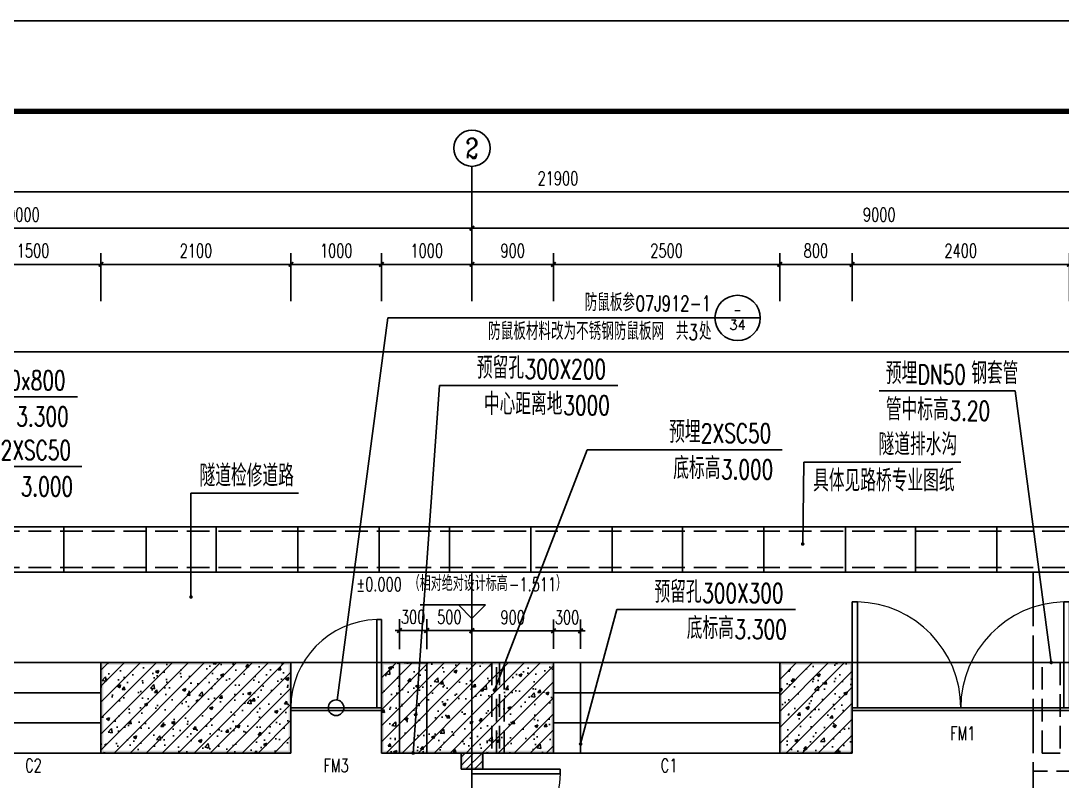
# Model space of a CAD drawing. Extents: x 45837 to 287007, y -98586 to 328021.
# Drawn here: x 136780 to 148285, y -17887 to -9486 of the extents above; entities that cross this region are included whole.
import ezdxf
from ezdxf.enums import TextEntityAlignment as Align

# ---------------------------------------------------------------- set-up
doc = ezdxf.new("R2010")
doc.units = 0
doc.header["$LTSCALE"] = 1000
doc.header["$MEASUREMENT"] = 0
doc.linetypes.add('DASH', pattern=[0.35, 0.25, -0.1])
doc.linetypes.add('W_P', pattern=[0.7, 0.6, -0.1])
for name, color, linetype in [('---GPS_废水管', 3, 'W_P'), ('AXIS', 3, 'Continuous'), ('AXIS_TEXT', 7, 'Continuous'), ('DIM_ELEV', 3, 'Continuous'), ('DIM_LEAD', 3, 'Continuous'), ('DOTE', 1, 'Continuous'), ('HIDE_B', 7, 'Continuous'), ('PUB_DIM', 3, 'Continuous'), ('PUB_HATCH', 8, 'Continuous'), ('PUB_TEXT', 7, 'Continuous'), ('PUB_WALL', 9, 'Continuous'), ('QQ', 8, 'Continuous'), ('WALL', 9, 'Continuous'), ('WINDOW', 4, 'Continuous'), ('WINDOW_TEXT', 7, 'Continuous'), ('图框', 7, 'Continuous')]:
    doc.layers.add(name, color=color, linetype=linetype)
doc.styles.add('_TCH_AXIS', font='COMPLEX', dxfattribs={"bigfont": 'GBCBIG'})
doc.styles.add('_TCH_DIM', font='SIMPLEX', dxfattribs={"bigfont": 'GBCBIG'})
doc.styles.add('_TCH_WINDOW', font='SIMPLEX', dxfattribs={"bigfont": 'GBCBIG'})
doc.styles.add('COMPLEX', font='COMPLEX')
doc.styles.add('DIM_FONT', font='SIMPLEX', dxfattribs={"width": 0.7, "bigfont": 'GBCBIG'})
doc.dimstyles.new('DIMN50', dxfattribs={"dimscale": 0.5, "dimtxt": 300, "dimasz": 100, "dimexe": 250, "dimexo": 300, "dimgap": 150, "dimtad": 1, "dimdec": 0, "dimzin": 0, "dimdsep": 46, "dimtxsty": 'DIM_FONT', "dimblk": 'ARCHTICK', "dimcen": 0.09, "dimclrt": 7, "dimazin": 2, "dimtfac": 1, "dimtdec": 0, "dimtix": 1, "dimtmove": 2, "dimatfit": 3, "dimldrblk": 'ARCHTICK', "dimfxl": 0, "dimtolj": 1, "dimtzin": 0, "dimarcsym": 0})
pattern_1 = [(45, (0, 0), (-88.38835, 88.38835), []), (50, (0, 0), (358.6301, -31.37607), [37.5, -412.5]), (355, (0, 0), (-69.3757, 376.0961), [30, -330]), (100.4514, (29.9, -2.6), (289.2547, 344.7198), [31.8701, -350.5711]), (46.1842, (0, 100), (533.6205, -82.7595), [56.25, -618.75]), (96.6356, (44.47, 93.1), (467.3314, 487.059), [47.8051, -525.8565]), (351.1842, (0, 100), (467.331, 487.0593), [45, -495]), (21, (50, 75), (298.4535, -201.30945), [37.5, -412.5]), (326, (50, 75), (121.6577, 362.575), [30, -330]), (71.4514, (74.87, 58.22), (420.1113, 161.26525), [31.8701, -350.5711]), (37.5, (0, 0), (6.07993, 166.44693), [0, -326, 0, -335, 0, -331.25]), (7.5, (0, 0), (131.53477, 197.20586), [0, -191, 0, -318.5, 0, -126.25]), (327.5, (-111.5, 0), (266.91122, -11.27744), [0, -125, 0, -390, 0, -517.5]), (317.5, (-161.5, 0), (291.5931, 50.0525), [0, -162.5, 0, -259, 0, -367.5])]

# ---------------------------------------------------------------- blocks, each defined once
blk = doc.blocks.new('_ArchTick')
at = {"color": 0, "linetype": 'ByBlock', "const_width": 0.4}
blk.add_lwpolyline([(-0.5, -0.5), (0.5, 0.5)], dxfattribs=at)
blk = doc.blocks.new('*D347')
at = {"layer": 'Defpoints', "color": 0}
for p in [(142664, -16227), (141764, -16577), (142664, -16577)]:
    blk.add_point(p, dxfattribs=at)
at = {"layer": 'PUB_DIM', "color": 0, "lineweight": -2}
for p, q in [((141764, -16427), (141764, -16102)), ((142664, -16427), (142664, -16102)), ((141764, -16227), (142664, -16227))]:
    blk.add_line(p, q, dxfattribs=at)
at = {"layer": 'PUB_DIM', "color": 0, "lineweight": -2, "xscale": 50, "yscale": 50, "zscale": 50, "rotation": 180}
blk.add_blockref('_ArchTick', (141764, -16227), dxfattribs=at)
at = {"layer": 'PUB_DIM', "color": 0, "lineweight": -2, "xscale": 50, "yscale": 50, "zscale": 50}
blk.add_blockref('_ArchTick', (142664, -16227), dxfattribs=at)
at = {"layer": 'PUB_DIM', "color": 7, "insert": (142214, -16077), "char_height": 150, "attachment_point": 5, "style": 'DIM_FONT'}
blk.add_mtext('\\A1;900', dxfattribs=at)
blk = doc.blocks.new('*D348')
at = {"layer": 'Defpoints', "color": 0}
for p in [(142964, -16227), (142664, -16577), (142964, -16577)]:
    blk.add_point(p, dxfattribs=at)
at = {"layer": 'PUB_DIM', "color": 0, "lineweight": -2}
for p, q in [((142664, -16427), (142664, -16102)), ((142964, -16427), (142964, -16102)), ((142664, -16227), (142614, -16227)), ((142664, -16227), (142964, -16227)), ((142964, -16227), (143014, -16227))]:
    blk.add_line(p, q, dxfattribs=at)
at = {"layer": 'PUB_DIM', "color": 0, "lineweight": -2, "xscale": 50, "yscale": 50, "zscale": 50}
blk.add_blockref('_ArchTick', (142664, -16227), dxfattribs=at)
at = {"layer": 'PUB_DIM', "color": 0, "lineweight": -2, "xscale": 50, "yscale": 50, "zscale": 50, "rotation": 180}
blk.add_blockref('_ArchTick', (142964, -16227), dxfattribs=at)
at = {"layer": 'PUB_DIM', "color": 7, "insert": (142814, -16077), "char_height": 150, "attachment_point": 5, "style": 'DIM_FONT'}
blk.add_mtext('\\A1;300', dxfattribs=at)
blk = doc.blocks.new('*D432')
at = {"layer": 'Defpoints', "color": 0}
for p in [(141264, -16223), (140964, -16578), (141264, -16578)]:
    blk.add_point(p, dxfattribs=at)
at = {"layer": 'PUB_DIM', "color": 0, "lineweight": -2}
for p, q in [((140964, -16428), (140964, -16097)), ((141264, -16428), (141264, -16097)), ((140964, -16222), (140914, -16222)), ((140964, -16222), (141264, -16223)), ((141264, -16223), (141314, -16223))]:
    blk.add_line(p, q, dxfattribs=at)
at = {"layer": 'PUB_DIM', "color": 0, "lineweight": -2, "xscale": 50, "yscale": 50, "zscale": 50}
for p, rotation in [((140964, -16222), 359.9890021412232), ((141264, -16223), 179.9890021412232)]:
    blk.add_blockref('_ArchTick', p, dxfattribs=dict(at, rotation=rotation))
at = {"layer": 'PUB_DIM', "color": 7, "insert": (141114, -16072), "char_height": 150, "attachment_point": 5, "rotation": 359.989, "style": 'DIM_FONT'}
blk.add_mtext('\\A1;300', dxfattribs=at)
blk = doc.blocks.new('*D433')
at = {"layer": 'Defpoints', "color": 0}
for p in [(141764, -16223), (141264, -16578), (141764, -16578)]:
    blk.add_point(p, dxfattribs=at)
at = {"layer": 'PUB_DIM', "color": 0, "lineweight": -2}
for p, q in [((141264, -16428), (141264, -16097)), ((141764, -16428), (141764, -16098)), ((141264, -16222), (141764, -16223))]:
    blk.add_line(p, q, dxfattribs=at)
at = {"layer": 'PUB_DIM', "color": 0, "lineweight": -2, "xscale": 50, "yscale": 50, "zscale": 50}
for p, rotation in [((141264, -16222), 179.9890021412228), ((141764, -16223), 359.9890021412228)]:
    blk.add_blockref('_ArchTick', p, dxfattribs=dict(at, rotation=rotation))
at = {"layer": 'PUB_DIM', "color": 7, "insert": (141514, -16073), "char_height": 150, "attachment_point": 5, "rotation": 359.989, "style": 'DIM_FONT'}
blk.add_mtext('\\A1;500', dxfattribs=at)
blk = doc.blocks.new('*D471')
at = {"layer": 'AXIS', "color": 0, "lineweight": -2}
for p, q in [((136165, -12584), (136165, -12052)), ((137665, -12584), (137665, -12052)), ((136165, -12177), (137665, -12177))]:
    blk.add_line(p, q, dxfattribs=at)
at = {"layer": 'Defpoints', "color": 0}
for p in [(137665, -12177), (136165, -12734), (137665, -12734)]:
    blk.add_point(p, dxfattribs=at)
at = {"layer": 'AXIS', "color": 0, "lineweight": -2, "xscale": 50, "yscale": 50, "zscale": 50, "rotation": 180}
blk.add_blockref('_ArchTick', (136165, -12177), dxfattribs=at)
at = {"layer": 'AXIS', "color": 0, "lineweight": -2, "xscale": 50, "yscale": 50, "zscale": 50}
blk.add_blockref('_ArchTick', (137665, -12177), dxfattribs=at)
at = {"layer": 'AXIS', "color": 7, "insert": (136915, -12027), "char_height": 150, "attachment_point": 5, "style": 'DIM_FONT'}
blk.add_mtext('\\A1;1500', dxfattribs=at)
blk = doc.blocks.new('*D472')
at = {"layer": 'AXIS', "color": 0, "lineweight": -2}
for p, q in [((137665, -12584), (137665, -12052)), ((139764, -12584), (139764, -12052)), ((137665, -12177), (139764, -12177))]:
    blk.add_line(p, q, dxfattribs=at)
at = {"layer": 'Defpoints', "color": 0}
for p in [(139764, -12177), (137665, -12734), (139764, -12734)]:
    blk.add_point(p, dxfattribs=at)
at = {"layer": 'AXIS', "color": 0, "lineweight": -2, "xscale": 50, "yscale": 50, "zscale": 50, "rotation": 180}
blk.add_blockref('_ArchTick', (137665, -12177), dxfattribs=at)
at = {"layer": 'AXIS', "color": 0, "lineweight": -2, "xscale": 50, "yscale": 50, "zscale": 50}
blk.add_blockref('_ArchTick', (139764, -12177), dxfattribs=at)
at = {"layer": 'AXIS', "color": 7, "insert": (138715, -12027), "char_height": 150, "attachment_point": 5, "style": 'DIM_FONT'}
blk.add_mtext('\\A1;2100', dxfattribs=at)
blk = doc.blocks.new('*D473')
at = {"layer": 'AXIS', "color": 0, "lineweight": -2}
for p, q in [((139764, -12584), (139764, -12052)), ((140764, -12584), (140764, -12052)), ((139764, -12177), (140764, -12177))]:
    blk.add_line(p, q, dxfattribs=at)
at = {"layer": 'Defpoints', "color": 0}
for p in [(140764, -12177), (139764, -12734), (140764, -12734)]:
    blk.add_point(p, dxfattribs=at)
at = {"layer": 'AXIS', "color": 0, "lineweight": -2, "xscale": 50, "yscale": 50, "zscale": 50, "rotation": 180}
blk.add_blockref('_ArchTick', (139764, -12177), dxfattribs=at)
at = {"layer": 'AXIS', "color": 0, "lineweight": -2, "xscale": 50, "yscale": 50, "zscale": 50}
blk.add_blockref('_ArchTick', (140764, -12177), dxfattribs=at)
at = {"layer": 'AXIS', "color": 7, "insert": (140264, -12027), "char_height": 150, "attachment_point": 5, "style": 'DIM_FONT'}
blk.add_mtext('\\A1;1000', dxfattribs=at)
blk = doc.blocks.new('*D474')
at = {"layer": 'AXIS', "color": 0, "lineweight": -2}
for p, q in [((140764, -12584), (140764, -12052)), ((141764, -12584), (141764, -12052)), ((140764, -12177), (141764, -12177))]:
    blk.add_line(p, q, dxfattribs=at)
at = {"layer": 'Defpoints', "color": 0}
for p in [(141764, -12177), (140764, -12734), (141764, -12734)]:
    blk.add_point(p, dxfattribs=at)
at = {"layer": 'AXIS', "color": 0, "lineweight": -2, "xscale": 50, "yscale": 50, "zscale": 50, "rotation": 180}
blk.add_blockref('_ArchTick', (140764, -12177), dxfattribs=at)
at = {"layer": 'AXIS', "color": 0, "lineweight": -2, "xscale": 50, "yscale": 50, "zscale": 50}
blk.add_blockref('_ArchTick', (141764, -12177), dxfattribs=at)
at = {"layer": 'AXIS', "color": 7, "insert": (141264, -12027), "char_height": 150, "attachment_point": 5, "style": 'DIM_FONT'}
blk.add_mtext('\\A1;1000', dxfattribs=at)
blk = doc.blocks.new('*D475')
at = {"layer": 'AXIS', "color": 0, "lineweight": -2}
for p, q in [((141764, -12584), (141764, -12052)), ((142664, -12584), (142664, -12052)), ((141764, -12177), (142664, -12177))]:
    blk.add_line(p, q, dxfattribs=at)
at = {"layer": 'Defpoints', "color": 0}
for p in [(142664, -12177), (141764, -12734), (142664, -12734)]:
    blk.add_point(p, dxfattribs=at)
at = {"layer": 'AXIS', "color": 0, "lineweight": -2, "xscale": 50, "yscale": 50, "zscale": 50, "rotation": 180}
blk.add_blockref('_ArchTick', (141764, -12177), dxfattribs=at)
at = {"layer": 'AXIS', "color": 0, "lineweight": -2, "xscale": 50, "yscale": 50, "zscale": 50}
blk.add_blockref('_ArchTick', (142664, -12177), dxfattribs=at)
at = {"layer": 'AXIS', "color": 7, "insert": (142214, -12027), "char_height": 150, "attachment_point": 5, "style": 'DIM_FONT'}
blk.add_mtext('\\A1;900', dxfattribs=at)
blk = doc.blocks.new('*D476')
at = {"layer": 'AXIS', "color": 0, "lineweight": -2}
for p, q in [((142664, -12584), (142664, -12052)), ((145164, -12584), (145164, -12052)), ((142664, -12177), (145164, -12177))]:
    blk.add_line(p, q, dxfattribs=at)
at = {"layer": 'Defpoints', "color": 0}
for p in [(145164, -12177), (142664, -12734), (145164, -12734)]:
    blk.add_point(p, dxfattribs=at)
at = {"layer": 'AXIS', "color": 0, "lineweight": -2, "xscale": 50, "yscale": 50, "zscale": 50, "rotation": 180}
blk.add_blockref('_ArchTick', (142664, -12177), dxfattribs=at)
at = {"layer": 'AXIS', "color": 0, "lineweight": -2, "xscale": 50, "yscale": 50, "zscale": 50}
blk.add_blockref('_ArchTick', (145164, -12177), dxfattribs=at)
at = {"layer": 'AXIS', "color": 7, "insert": (143914, -12027), "char_height": 150, "attachment_point": 5, "style": 'DIM_FONT'}
blk.add_mtext('\\A1;2500', dxfattribs=at)
blk = doc.blocks.new('*D477')
at = {"layer": 'AXIS', "color": 0, "lineweight": -2}
for p, q in [((145164, -12584), (145164, -12052)), ((145964, -12584), (145964, -12052)), ((145164, -12177), (145964, -12177))]:
    blk.add_line(p, q, dxfattribs=at)
at = {"layer": 'Defpoints', "color": 0}
for p in [(145964, -12177), (145164, -12734), (145964, -12734)]:
    blk.add_point(p, dxfattribs=at)
at = {"layer": 'AXIS', "color": 0, "lineweight": -2, "xscale": 50, "yscale": 50, "zscale": 50, "rotation": 180}
blk.add_blockref('_ArchTick', (145164, -12177), dxfattribs=at)
at = {"layer": 'AXIS', "color": 0, "lineweight": -2, "xscale": 50, "yscale": 50, "zscale": 50}
blk.add_blockref('_ArchTick', (145964, -12177), dxfattribs=at)
at = {"layer": 'AXIS', "color": 7, "insert": (145564, -12027), "char_height": 150, "attachment_point": 5, "style": 'DIM_FONT'}
blk.add_mtext('\\A1;800', dxfattribs=at)
blk = doc.blocks.new('*D478')
at = {"layer": 'AXIS', "color": 0, "lineweight": -2}
for p, q in [((145964, -12584), (145964, -12052)), ((148364, -12584), (148364, -12052)), ((145964, -12177), (148364, -12177))]:
    blk.add_line(p, q, dxfattribs=at)
at = {"layer": 'Defpoints', "color": 0}
for p in [(148364, -12177), (145964, -12734), (148364, -12734)]:
    blk.add_point(p, dxfattribs=at)
at = {"layer": 'AXIS', "color": 0, "lineweight": -2, "xscale": 50, "yscale": 50, "zscale": 50, "rotation": 180}
blk.add_blockref('_ArchTick', (145964, -12177), dxfattribs=at)
at = {"layer": 'AXIS', "color": 0, "lineweight": -2, "xscale": 50, "yscale": 50, "zscale": 50}
blk.add_blockref('_ArchTick', (148364, -12177), dxfattribs=at)
at = {"layer": 'AXIS', "color": 7, "insert": (147164, -12027), "char_height": 150, "attachment_point": 5, "style": 'DIM_FONT'}
blk.add_mtext('\\A1;2400', dxfattribs=at)
blk = doc.blocks.new('*D493')
at = {"layer": 'AXIS', "color": 0, "lineweight": -2}
for p, q in [((131764, -12184), (131764, -11652)), ((141764, -12184), (141764, -11652)), ((131764, -11777), (141764, -11777))]:
    blk.add_line(p, q, dxfattribs=at)
at = {"layer": 'Defpoints', "color": 0}
for p in [(141764, -11777), (131764, -12334), (141764, -12334)]:
    blk.add_point(p, dxfattribs=at)
at = {"layer": 'AXIS', "color": 0, "lineweight": -2, "xscale": 50, "yscale": 50, "zscale": 50, "rotation": 180}
blk.add_blockref('_ArchTick', (131764, -11777), dxfattribs=at)
at = {"layer": 'AXIS', "color": 0, "lineweight": -2, "xscale": 50, "yscale": 50, "zscale": 50}
blk.add_blockref('_ArchTick', (141764, -11777), dxfattribs=at)
at = {"layer": 'AXIS', "color": 7, "insert": (136764, -11627), "char_height": 150, "attachment_point": 5, "style": 'DIM_FONT'}
blk.add_mtext('\\A1;10000', dxfattribs=at)
blk = doc.blocks.new('*D494')
at = {"layer": 'AXIS', "color": 0, "lineweight": -2}
for p, q in [((141764, -12184), (141764, -11652)), ((150764, -12184), (150764, -11652)), ((141764, -11777), (150764, -11777))]:
    blk.add_line(p, q, dxfattribs=at)
at = {"layer": 'Defpoints', "color": 0}
for p in [(150764, -11777), (141764, -12334), (150764, -12334)]:
    blk.add_point(p, dxfattribs=at)
at = {"layer": 'AXIS', "color": 0, "lineweight": -2, "xscale": 50, "yscale": 50, "zscale": 50, "rotation": 180}
blk.add_blockref('_ArchTick', (141764, -11777), dxfattribs=at)
at = {"layer": 'AXIS', "color": 0, "lineweight": -2, "xscale": 50, "yscale": 50, "zscale": 50}
blk.add_blockref('_ArchTick', (150764, -11777), dxfattribs=at)
at = {"layer": 'AXIS', "color": 7, "insert": (146264, -11627), "char_height": 150, "attachment_point": 5, "style": 'DIM_FONT'}
blk.add_mtext('\\A1;9000', dxfattribs=at)
blk = doc.blocks.new('*D496')
at = {"layer": 'AXIS', "color": 0, "lineweight": -2}
for p, q in [((131764, -12034), (131764, -11252)), ((153664, -12034), (153664, -11252)), ((131764, -11377), (153664, -11377))]:
    blk.add_line(p, q, dxfattribs=at)
at = {"layer": 'Defpoints', "color": 0}
for p in [(153664, -11377), (131764, -12184), (153664, -12184)]:
    blk.add_point(p, dxfattribs=at)
at = {"layer": 'AXIS', "color": 0, "lineweight": -2, "xscale": 50, "yscale": 50, "zscale": 50, "rotation": 180}
blk.add_blockref('_ArchTick', (131764, -11377), dxfattribs=at)
at = {"layer": 'AXIS', "color": 0, "lineweight": -2, "xscale": 50, "yscale": 50, "zscale": 50}
blk.add_blockref('_ArchTick', (153664, -11377), dxfattribs=at)
at = {"layer": 'AXIS', "color": 7, "insert": (142714, -11227), "char_height": 150, "attachment_point": 5, "style": 'DIM_FONT'}
blk.add_mtext('\\A1;21900', dxfattribs=at)
blk = doc.blocks.new('_AXISO')
blk.add_circle((0, 0), 0.5)
at = {"layer": 'AXIS_TEXT', "style": 'COMPLEX', "width": 1.041667}
blk.add_attdef('A', text='', height=0.56, dxfattribs=at).set_placement((-0.25, -0.28), (0.25, -0.28), align=Align.FIT)
blk = doc.blocks.new('$DorLib2D$00000001')
for p, q in [((0.45, 0.975), (0.5, 0.975)), ((0.45, 0), (0.45, 0.975)), ((0.5, 0), (0.5, 0.975)), ((0.5, 0), (0.45, 0))]:
    blk.add_line(p, q)
at = {"lineweight": 13}
blk.add_arc((0.475, 0), 0.975, 91.4693, 180, dxfattribs=at)
blk = doc.blocks.new('$DorLib2D$00000002')
for p, q in [((-0.5, 0), (-0.5, 0.4875)), ((-0.475, 0.4875), (-0.5, 0.4875)), ((-0.475, 0), (-0.475, 0.4875)), ((0.475, 0), (0.475, 0.4875)), ((0.475, 0.4875), (0.5, 0.4875)), ((0.5, 0), (0.5, 0.4875)), ((-0.5, 0), (-0.475, 0)), ((0.5, 0), (0.475, 0))]:
    blk.add_line(p, q)
at = {"lineweight": 13}
for centre, start, end in [((-0.4875, 0), 0, 88.5307), ((0.4875, 0), 91.4693, 180)]:
    blk.add_arc(centre, 0.4875, start, end, dxfattribs=at)
blk = doc.blocks.new('$TCHSYS$WIN2D')
for p, q in [((-0.5, 0.5), (0.5, 0.5)), ((-0.5, 0.5), (-0.5, -0.5)), ((0.5, 0.5), (0.5, -0.5)), ((0.5, 0.1667), (-0.5, 0.1667)), ((0.5, -0.1667), (-0.5, -0.1667)), ((-0.5, -0.5), (0.5, -0.5))]:
    blk.add_line(p, q)

msp = doc.modelspace()

# ---------------------------------------------------------------- hatches: boundary and pattern name
at = {"layer": 'PUB_HATCH'}
h = msp.add_hatch(dxfattribs=at)
h.set_pattern_fill('钢筋混凝土', color=256, scale=50, style=0)
h.set_pattern_definition(pattern_1)
h.paths.add_polyline_path([(139763.1, -16576.3), (137664.7, -16576.3), (137664.7, -17576.3), (139763.1, -17576.3)])
h = msp.add_hatch(dxfattribs=at)
h.set_pattern_fill('钢筋混凝土', color=256, scale=50, style=0)
h.set_pattern_definition(pattern_1)
h.paths.add_polyline_path([(141764.3, -17576.3), (141764.3, -16576.3), (140763.1, -16576.3), (140763.1, -17576.3)])
h = msp.add_hatch(dxfattribs=at)
h.set_pattern_fill('钢筋混凝土', color=256, scale=50, style=0)
h.set_pattern_definition(pattern_1)
h.paths.add_polyline_path([(141764.3, -16576.3), (141764.3, -17576.3), (142664.2, -17576.3), (142664.2, -16576.3)])
h = msp.add_hatch(dxfattribs=at)
h.set_pattern_fill('钢筋混凝土', color=256, scale=50, style=0)
h.set_pattern_definition(pattern_1)
h.paths.add_polyline_path([(145964.2, -16576.3), (145164.2, -16576.3), (145164.2, -17576.3), (145964.2, -17576.3)])
h = msp.add_hatch(dxfattribs=at)
h.set_pattern_fill('普通砖', color=256, scale=50, style=0)
h.set_pattern_definition([(45, (0, 47.75), (-47.0226, 47.0226), [])])
h.paths.add_polyline_path([(141884.3, -17576.3), (141644.3, -17576.3), (141644.3, -17756.5), (141884.3, -17756.5)])
at = {"layer": 'PUB_WALL'}
for points in [[(139763.1, -16576.3), (137664.7, -16576.3), (137689.7, -16601.3), (139738.1, -16601.3)], [(137664.7, -16576.3), (137664.7, -17576.3), (137689.7, -17551.3), (137689.7, -16601.3)], [(139763.1, -17576.3), (139763.1, -16576.3), (139738.1, -16601.3), (139738.1, -17551.3)], [(141764.3, -16576.3), (140763.1, -16576.3), (140788.1, -16601.3), (141764.3, -16601.3)], [(140763.1, -16576.3), (140763.1, -17576.3), (140788.1, -17551.3), (140788.1, -16601.3)], [(142664.2, -16576.3), (141764.3, -16576.3), (141764.3, -16601.3), (142639.2, -16601.3)], [(142664.2, -17576.3), (142664.2, -16576.3), (142639.2, -16601.3), (142639.2, -17551.3)], [(145964.2, -16576.3), (145164.2, -16576.3), (145189.2, -16601.3), (145939.2, -16601.3)], [(145164.2, -16576.3), (145164.2, -17576.3), (145189.2, -17551.3), (145189.2, -16601.3)], [(145964.2, -17576.3), (145964.2, -16576.3), (145939.2, -16601.3), (145939.2, -17551.3)], [(137664.7, -17576.3), (139763.1, -17576.3), (139738.1, -17551.3), (137689.7, -17551.3)], [(140763.1, -17576.3), (141764.3, -17576.3), (141764.3, -17551.3), (140788.1, -17551.3)], [(141644.3, -17576.3), (141644.3, -17756.5), (141669.3, -17731.5), (141669.3, -17576.3)], [(141764.3, -17576.3), (142664.2, -17576.3), (142639.2, -17551.3), (141764.3, -17551.3)], [(141884.3, -17756.5), (141884.3, -17576.3), (141859.3, -17576.3), (141859.3, -17731.5)], [(145164.2, -17576.3), (145964.2, -17576.3), (145939.2, -17551.3), (145189.2, -17551.3)], [(141644.3, -17756.5), (141884.3, -17756.5), (141859.3, -17731.5), (141669.3, -17731.5)]]:
    msp.add_hatch(color=256, dxfattribs=at).paths.add_polyline_path(points)

# ---------------------------------------------------------------- linework, layer by layer
at = {"layer": '---GPS_废水管'}
for p, q in [((147964.2, -15576.3), (147964.2, -17776.3, -400)), ((147964.2, -17776.3, -400), (147964.2, -18072.6, -400)), ((148821.6, -17776.3, -400), (147964.2, -17776.3, -400))]:
    msp.add_line(p, q, dxfattribs=at)
for p, q in [((142664.1, -17576.7), (142664.2, -16576.7)), ((142964.1, -17576.7), (142964.2, -16576.7)), ((140763.1, -17076.3), (139763.1, -17076.3)), ((140763.1, -17106.3), (139763.1, -17106.3)), ((148364.2, -17076.3), (145964.2, -17076.3)), ((148364.2, -17106.3), (145964.2, -17106.3))]:
    msp.add_line(p, q)
msp.add_lwpolyline([(140964.3, -16576.3), (141264.3, -16576.3), (141264.3, -17576.3), (140964.3, -17576.3)], close=True)
at = {"linetype": 'DASH'}
for points in [[(140964.3, -17578.1), (141264.3, -17578.1), (141264.3, -16578.1), (140964.3, -16578.1)], [(141984.3, -17576.3), (142034.3, -17576.3), (142034.3, -16576.3), (141984.3, -16576.3)], [(142068.6, -17576.3), (142118.6, -17576.3), (142118.6, -16576.3), (142068.6, -16576.3)], [(148064.2, -16576.3), (148264.2, -16576.3), (148264.2, -17576.3), (148064.2, -17576.3)]]:
    msp.add_lwpolyline(points, close=True, dxfattribs=at)
at = {"layer": 'AXIS'}
msp.add_line((141764.3, -12333.6), (141764.3, -11094), dxfattribs=at)
at = {"layer": 'DIM_ELEV'}
for p, q in [((141914.3, -15938.8), (141190.8, -15938.8)), ((141764.3, -16088.8), (141614.3, -15938.8)), ((141764.3, -16088.8), (141914.3, -15938.8))]:
    msp.add_line(p, q, dxfattribs=at)
at = {"layer": 'DIM_LEAD'}
for p, q in [((140274.4, -16991.1), (140835.9, -12768.8)), ((140835.9, -12768.8), (144448.6, -12768.8)), ((144948.6, -12768.8), (144448.6, -12768.8)), ((141114.3, -17576.3), (141403.6, -13515.6)), ((141403.6, -13515.6), (143376.9, -13515.6)), ((147764.9, -13575.4), (146261.8, -13575.4)), ((148164.2, -16576.3), (147764.9, -13575.4)), ((134759.3, -13639.9), (137404.7, -13639.9)), ((142011.7, -16881.6), (143035.9, -14224.9)), ((143035.9, -14224.9), (145189.6, -14224.9)), ((145418.2, -15266.6), (145430.7, -14361.6)), ((145430.7, -14361.6), (147163.9, -14361.6)), ((135299.4, -14412.2), (137453.1, -14412.2)), ((138659.7, -15852.8), (138659.7, -14706.6)), ((138659.7, -14706.6), (139848.1, -14706.6)), ((142964.1, -17476.7), (143365.5, -15991.4)), ((143365.5, -15991.4), (145338.8, -15991.4))]:
    msp.add_line(p, q, dxfattribs=at)
at = {"layer": 'DIM_LEAD', "const_width": 20}
for points in [[(145418, -15276.6, 1), (145418.3, -15256.6, 1)], [(138659.7, -15862.8, 1), (138659.7, -15842.8, 1)], [(148165.5, -16586.2, 1), (148162.8, -16566.4, 1)], [(142008.1, -16890.9, 1), (142015.3, -16872.2, 1)], [(142961.5, -17486.4, 1), (142966.7, -17467.1, 1)], [(141113.6, -17586.3, 1), (141115, -17566.3, 1)]]:
    msp.add_lwpolyline(points, format="xyb", close=True, dxfattribs=at)
at = {"layer": 'DIM_LEAD'}
for centre, radius in [((144698.6, -12768.8), 250), ((140263.1, -17076.3), 86)]:
    msp.add_circle(centre, radius, dxfattribs=at)
at = {"layer": 'DOTE'}
for p, q in [((141764.3, -23076.3), (141764.3, -15576.3)), ((151064.3, -16576.3), (131464.3, -16576.3))]:
    msp.add_line(p, q, dxfattribs=at)
at = {"layer": 'HIDE_B', "flags": 128}
msp.add_lwpolyline([(122268.6, -37186.1), (122268.6, -37186.1), (122268.6, -37186.1), (122268.6, -10486.1), (122268.6, -10486.1), (122268.6, -10486.1), (160268.6, -10486.1), (160268.6, -10486.1), (160268.6, -10486.1), (160268.6, -10486.1), (160268.6, -10486.1), (160268.6, -10486.1), (160268.6, -37186.1), (160268.6, -37186.1), (122268.6, -37186.1)], close=True, dxfattribs=at)
at = {"layer": 'QQ'}
for p, q in [((150764.3, -13144), (131764.3, -13144)), ((150764.3, -15076.3), (131764.3, -15076.3)), ((137256.3, -15076.3), (137256.3, -15576.3)), ((138164.3, -15076.3), (138164.3, -15576.3)), ((138164.3, -15076.3), (138164.3, -15576.3)), ((138939.3, -15076.3), (138939.3, -15576.3)), ((139839.3, -15076.3), (139839.3, -15576.3)), ((140739.3, -15076.3), (140739.3, -15576.3)), ((140739.3, -15076.3), (140739.3, -15576.3)), ((141514.3, -15076.3), (141514.3, -15576.3)), ((142414.3, -15076.3), (142414.3, -15576.3)), ((143314.3, -15076.3), (143314.3, -15576.3)), ((143314.3, -15076.3), (143314.3, -15576.3)), ((144089.3, -15076.3), (144089.3, -15576.3)), ((144989.3, -15076.3), (144989.3, -15576.3)), ((145889.3, -15076.3), (145889.3, -15576.3)), ((145889.3, -15076.3), (145889.3, -15576.3)), ((146664.3, -15076.3), (146664.3, -15576.3)), ((147564.3, -15076.3), (147564.3, -15576.3)), ((150764.3, -15576.3), (131764.3, -15576.3))]:
    msp.add_line(p, q, dxfattribs=at)
at = {"layer": 'QQ', "linetype": 'DASH'}
for p, q in [((150764.3, -15126.3), (131764.3, -15126.3)), ((150764.3, -15526.3), (131764.3, -15526.3))]:
    msp.add_line(p, q, dxfattribs=at)
at = {"layer": 'WALL', "color": 0}
msp.add_line((119268.6, -9486.1), (161268.6, -9486.1), dxfattribs=at)
at = {"layer": 'WALL'}
for p, q in [((139763.1, -16576.3), (137664.7, -16576.3)), ((137664.7, -16576.3), (137664.7, -17576.3)), ((139763.1, -17576.3), (139763.1, -16576.3)), ((141764.3, -16576.3), (140763.1, -16576.3)), ((140763.1, -16576.3), (140763.1, -17576.3)), ((142664.2, -16576.3), (141764.3, -16576.3)), ((142664.2, -17576.3), (142664.2, -16576.3)), ((145964.2, -16576.3), (145164.2, -16576.3)), ((145164.2, -16576.3), (145164.2, -17576.3)), ((145964.2, -17576.3), (145964.2, -16576.3)), ((137664.7, -17576.3), (139763.1, -17576.3)), ((140763.1, -17576.3), (141764.3, -17576.3)), ((141644.3, -17576.3), (141644.3, -17756.5)), ((141764.3, -17576.3), (142664.2, -17576.3)), ((141884.3, -17756.5), (141884.3, -17576.3)), ((145164.2, -17576.3), (145964.2, -17576.3)), ((141644.3, -17756.5), (141884.3, -17756.5))]:
    msp.add_line(p, q, dxfattribs=at)
at = {"layer": '图框', "linetype": 'Continuous'}
msp.add_lwpolyline([(161268.6, -9486.1), (119268.6, -9486.1)], dxfattribs=at)
at = {"layer": '图框', "linetype": 'Continuous', "const_width": 60}
msp.add_lwpolyline([(160268.6, -10486.1), (122268.6, -10486.1), (122268.6, -38186.1), (160268.6, -38186.1), (160268.6, -10486.1)], dxfattribs=at)

# ---------------------------------------------------------------- block references
at = {"layer": 'AXIS'}
ref = msp.add_blockref('_AXISO', (141764.3, -10894), dxfattribs=dict(at, xscale=400, yscale=400, zscale=400))
ref.add_attrib('A', '2', dxfattribs={"layer": 'AXIS_TEXT', "height": 219.2, "style": '_TCH_AXIS'}).set_placement((141691.2, -11003.6), (141837.4, -11003.6), align=Align.FIT)
at = {"layer": 'WINDOW'}
ref = msp.add_blockref('$DorLib2D$00000002', (147164.2, -17076.3), dxfattribs=dict(at, xscale=-2400, yscale=-2400, zscale=-2400, rotation=180))
ref.add_attrib('A', 'FM1', (147046.5, -17432.7), dxfattribs={"layer": 'WINDOW_TEXT', "height": 148.75, "style": '_TCH_WINDOW', "width": 0.705882})
ref = msp.add_blockref('$DorLib2D$00000001', (140263.1, -17076.3), dxfattribs=dict(at, xscale=-1000, yscale=-1000, zscale=-1000, rotation=180))
ref.add_attrib('A', 'FM3', (140123.1, -17788.2), dxfattribs={"layer": 'WINDOW_TEXT', "height": 148.75, "style": '_TCH_WINDOW', "width": 0.705882})
ref = msp.add_blockref('$TCHSYS$WIN2D', (136914.7, -17076.3), dxfattribs=dict(at, xscale=1500, yscale=-1000, zscale=1500, rotation=180))
ref.add_attrib('A', 'C2', (136827.2, -17788.2), dxfattribs={"layer": 'WINDOW_TEXT', "height": 148.75, "style": '_TCH_WINDOW', "width": 0.705882})
ref = msp.add_blockref('$TCHSYS$WIN2D', (143914.2, -17076.3), dxfattribs=dict(at, xscale=2500, yscale=-1000, zscale=2500, rotation=180))
ref.add_attrib('A', 'C1', (143849.2, -17788.2), dxfattribs={"layer": 'WINDOW_TEXT', "height": 148.75, "style": '_TCH_WINDOW', "width": 0.705882})
ref = msp.add_blockref('$DorLib2D$00000001', (141764.3, -18256.5), dxfattribs=dict(at, xscale=-1000, yscale=1000, zscale=-1000, rotation=270))
ref.add_attrib('A', 'FM4', (141581.2, -18399), dxfattribs={"layer": 'WINDOW_TEXT', "height": 148.75, "rotation": 90, "style": '_TCH_WINDOW', "width": 0.705882})

# ---------------------------------------------------------------- texts
at = {"layer": 'PUB_TEXT', "style": '_TCH_DIM'}
for s, height, p in [('防鼠板参', 192.91, (143009.8, -12693.9)), ('防鼠板材料改为不锈钢防鼠板网', 192.908, (141942.4, -13011.7)), ('共', 192.9, (144016.9, -13011.7)), ('处', 192.9, (144271.6, -13011.7)), ('预留孔', 241.13, (141818.2, -13440.6)), ('预埋', 241.13, (146336.8, -13500.4)), ('钢套管', 241.13, (147280.7, -13500.4)), ('中心距离地', 241.13, (141895.7, -13840.6)), ('管中标高', 241.13, (146336.8, -13900.4)), ('预埋', 241.13, (143942.1, -14149.9)), ('隧道排水沟', 241.13, (146256.4, -14286.6)), ('隧道检修道路', 241.13, (138754.5, -14631.6)), ('底标高', 241.13, (143988, -14549.9)), ('具体见路桥专业图纸', 241.13, (145533, -14686.6)), ('（相对绝对设计标高', 168.79, (141065.6, -15786.3)), ('）', 168.8, (142691.4, -15786.3)), ('预留孔', 241.13, (143780.1, -15916.4)), ('底标高', 241.13, (144137.2, -16316.4))]:
    msp.add_text(s, height=height, dxfattribs=at).set_placement(p)
at = {"layer": 'PUB_TEXT', "style": '_TCH_DIM', "width": 0.705882}
for s, height, p in [('07J912-1', 170, (143571.5, -12693.9)), ('3', 170, (144157.3, -13011.7)), ('300X200', 212.5, (142344.8, -13440.6)), ('DN50', 212.5, (146687.8, -13500.4)), ('800x800', 212.5, (136394, -13564.9)), ('3000', 212.5, (142773.3, -13840.6)), ('3.20', 212.5, (147038.9, -13900.4)), ('3.300', 212.5, (136729.7, -13964.9)), ('2XSC50', 212.5, (144293.2, -14149.9)), ('2XSC50', 212.5, (136556.7, -14337.2)), ('3.000', 212.5, (144514.6, -14549.9)), ('3.000', 212.5, (136778.1, -14737.2)), ('%%P0.000', 148.75, (140485.6, -15786.3)), ('-1.511', 148.75, (142171.4, -15786.3)), ('300X300', 212.5, (144306.7, -15916.4)), ('3.300', 212.5, (144663.8, -16316.4))]:
    msp.add_text(s, height=height, dxfattribs=at).set_placement(p)
at = {"layer": 'PUB_TEXT', "style": '_TCH_DIM', "width": 0.777778}
msp.add_text('-', height=130.5, dxfattribs=at).set_placement((144655.1, -12742.7), (144742.1, -12742.7), align=Align.FIT)
at = {"layer": 'PUB_TEXT', "style": '_TCH_DIM'}
msp.add_text('34', height=108.69, dxfattribs=at).set_placement((144608, -12899.2), (144789.2, -12899.2), align=Align.FIT)

# ---------------------------------------------------------------- dimensions: what is measured, and where the dimension line sits
at = {"layer": 'AXIS'}
for p1, p2, distance, picture, middle in [((131764.3, -12183.6), (153664.3, -12183.6), 806.7, '*D496', (142714.3, -11226.8)), ((131764.3, -12333.6), (141764.3, -12333.6), 556.7, '*D493', (136764.3, -11626.8)), ((141764.3, -12333.6), (150764.3, -12333.6), 556.7, '*D494', (146264.3, -11626.8)), ((136164.7, -12733.6), (137664.7, -12733.6), 556.7, '*D471', (136914.7, -12026.8)), ((137664.7, -12733.6), (139764.3, -12733.6), 556.7, '*D472', (138714.5, -12026.8)), ((139764.3, -12733.6), (140764.1, -12733.6), 556.7, '*D473', (140264.2, -12026.8)), ((140764.1, -12733.6), (141764.3, -12733.6), 556.7, '*D474', (141264.2, -12026.8)), ((141764.3, -12733.6), (142664.2, -12733.6), 556.7, '*D475', (142214.3, -12026.8)), ((142664.2, -12733.6), (145164.2, -12733.6), 556.7, '*D476', (143914.2, -12026.8)), ((145164.2, -12733.6), (145964.1, -12733.6), 556.7, '*D477', (145564.2, -12026.8)), ((145964.1, -12733.6), (148364.1, -12733.6), 556.7, '*D478', (147164.1, -12026.8))]:
    dim = msp.add_aligned_dim(p1=p1, p2=p2, distance=distance, dimstyle='DIMN50', dxfattribs=at)
    dim.commit()
    dim.dimension.update_dxf_attribs({"geometry": picture, "text_midpoint": middle})
at = {"layer": 'PUB_DIM'}
for p1, p2, distance, picture, middle in [((140964.3, -16578), (141264.3, -16578.1), 355.6, '*D432', (141114.4, -16072.5)), ((141264.3, -16578.1), (141764.2, -16578.2), 355.6, '*D433', (141514.4, -16072.5)), ((141764.3, -16576.7), (142664.2, -16576.7), 350, '*D347', (142214.3, -16076.7)), ((142664.2, -16576.7), (142964.2, -16576.7), 350, '*D348', (142814.2, -16076.7))]:
    dim = msp.add_aligned_dim(p1=p1, p2=p2, distance=distance, dimstyle='DIMN50', dxfattribs=at)
    dim.commit()
    dim.dimension.update_dxf_attribs({"geometry": picture, "text_midpoint": middle})

doc.saveas('drawing.dxf')
